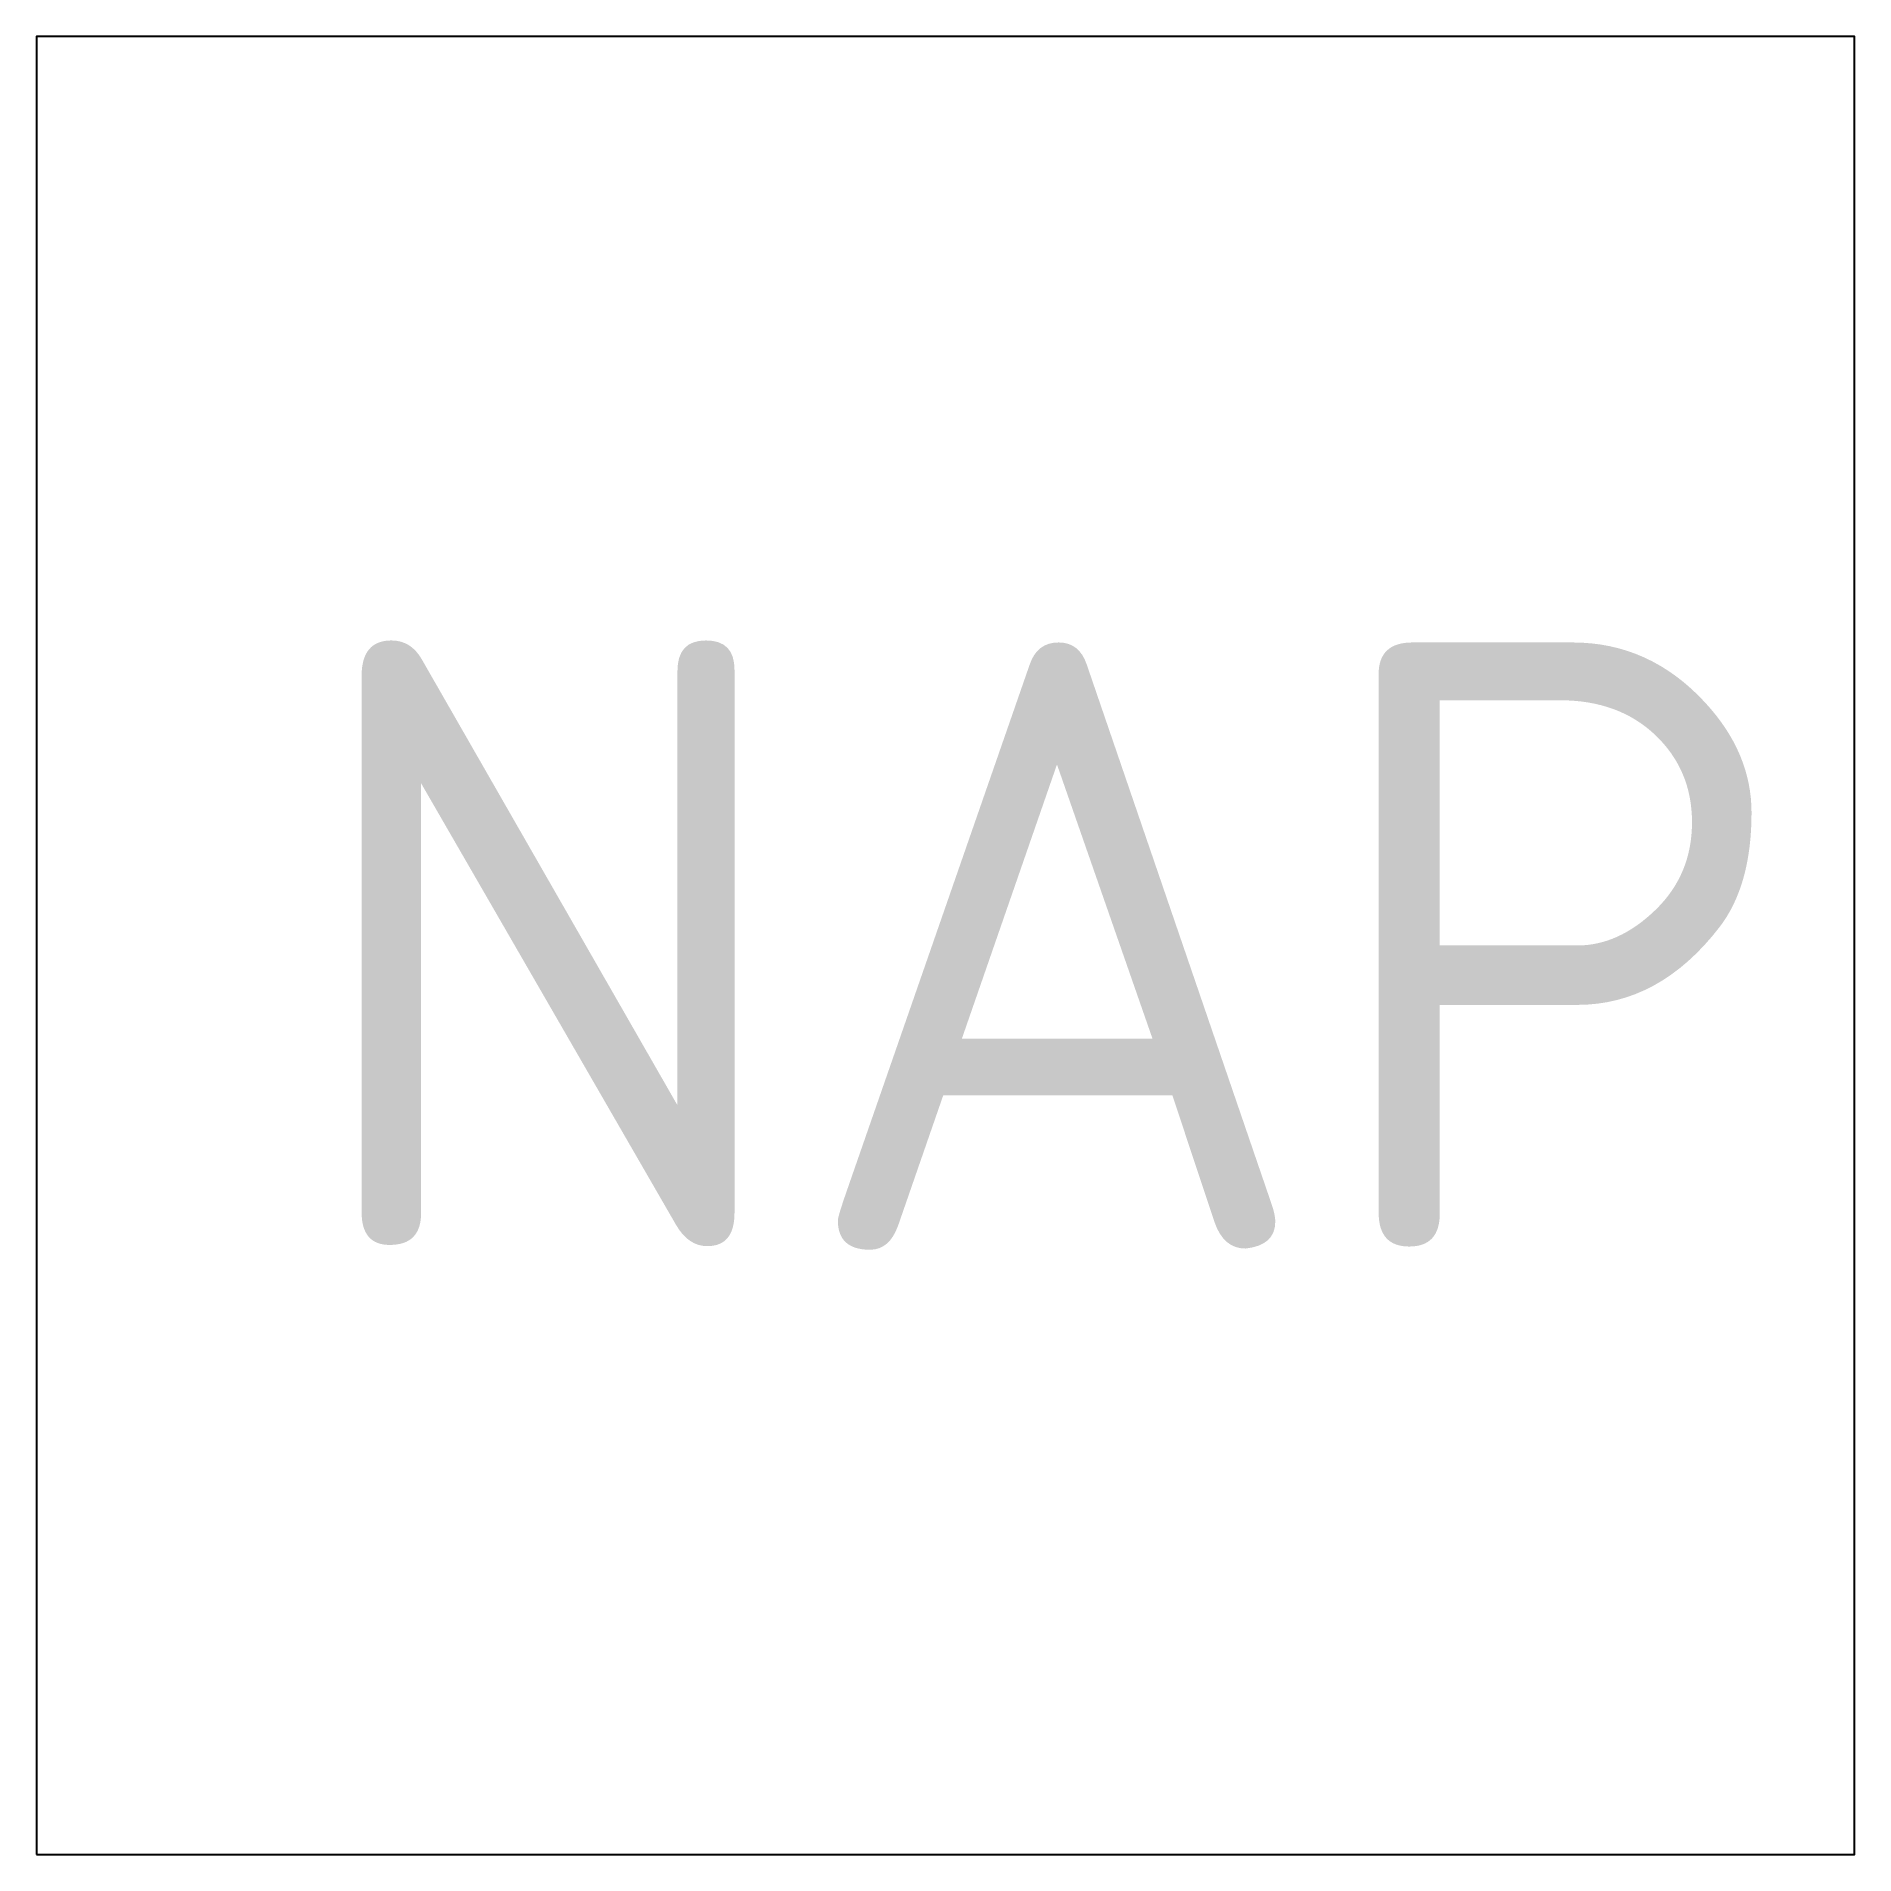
# Model space of a CAD drawing. Extents: x -0.75 to 0.75, y -0.75 to 0.75.
import ezdxf
from ezdxf.enums import TextEntityAlignment as Align

# ---------------------------------------------------------------- set-up
doc = ezdxf.new("R2010")
doc.units = 0
doc.styles.add('NLCS-ISO', font='NLCS-ISO.ttf')

msp = doc.modelspace()

# ---------------------------------------------------------------- linework, layer by layer
msp.add_lwpolyline([(-0.75, -0.75), (0.75, -0.75), (0.75, 0.75), (-0.75, 0.75)], close=True)

# ---------------------------------------------------------------- texts
at = {"style": 'NLCS-ISO'}
msp.add_text('NAP', height=0.5, dxfattribs=at).set_placement((0.0831, 0), align=Align.MIDDLE_CENTER)

doc.saveas('drawing.dxf')
